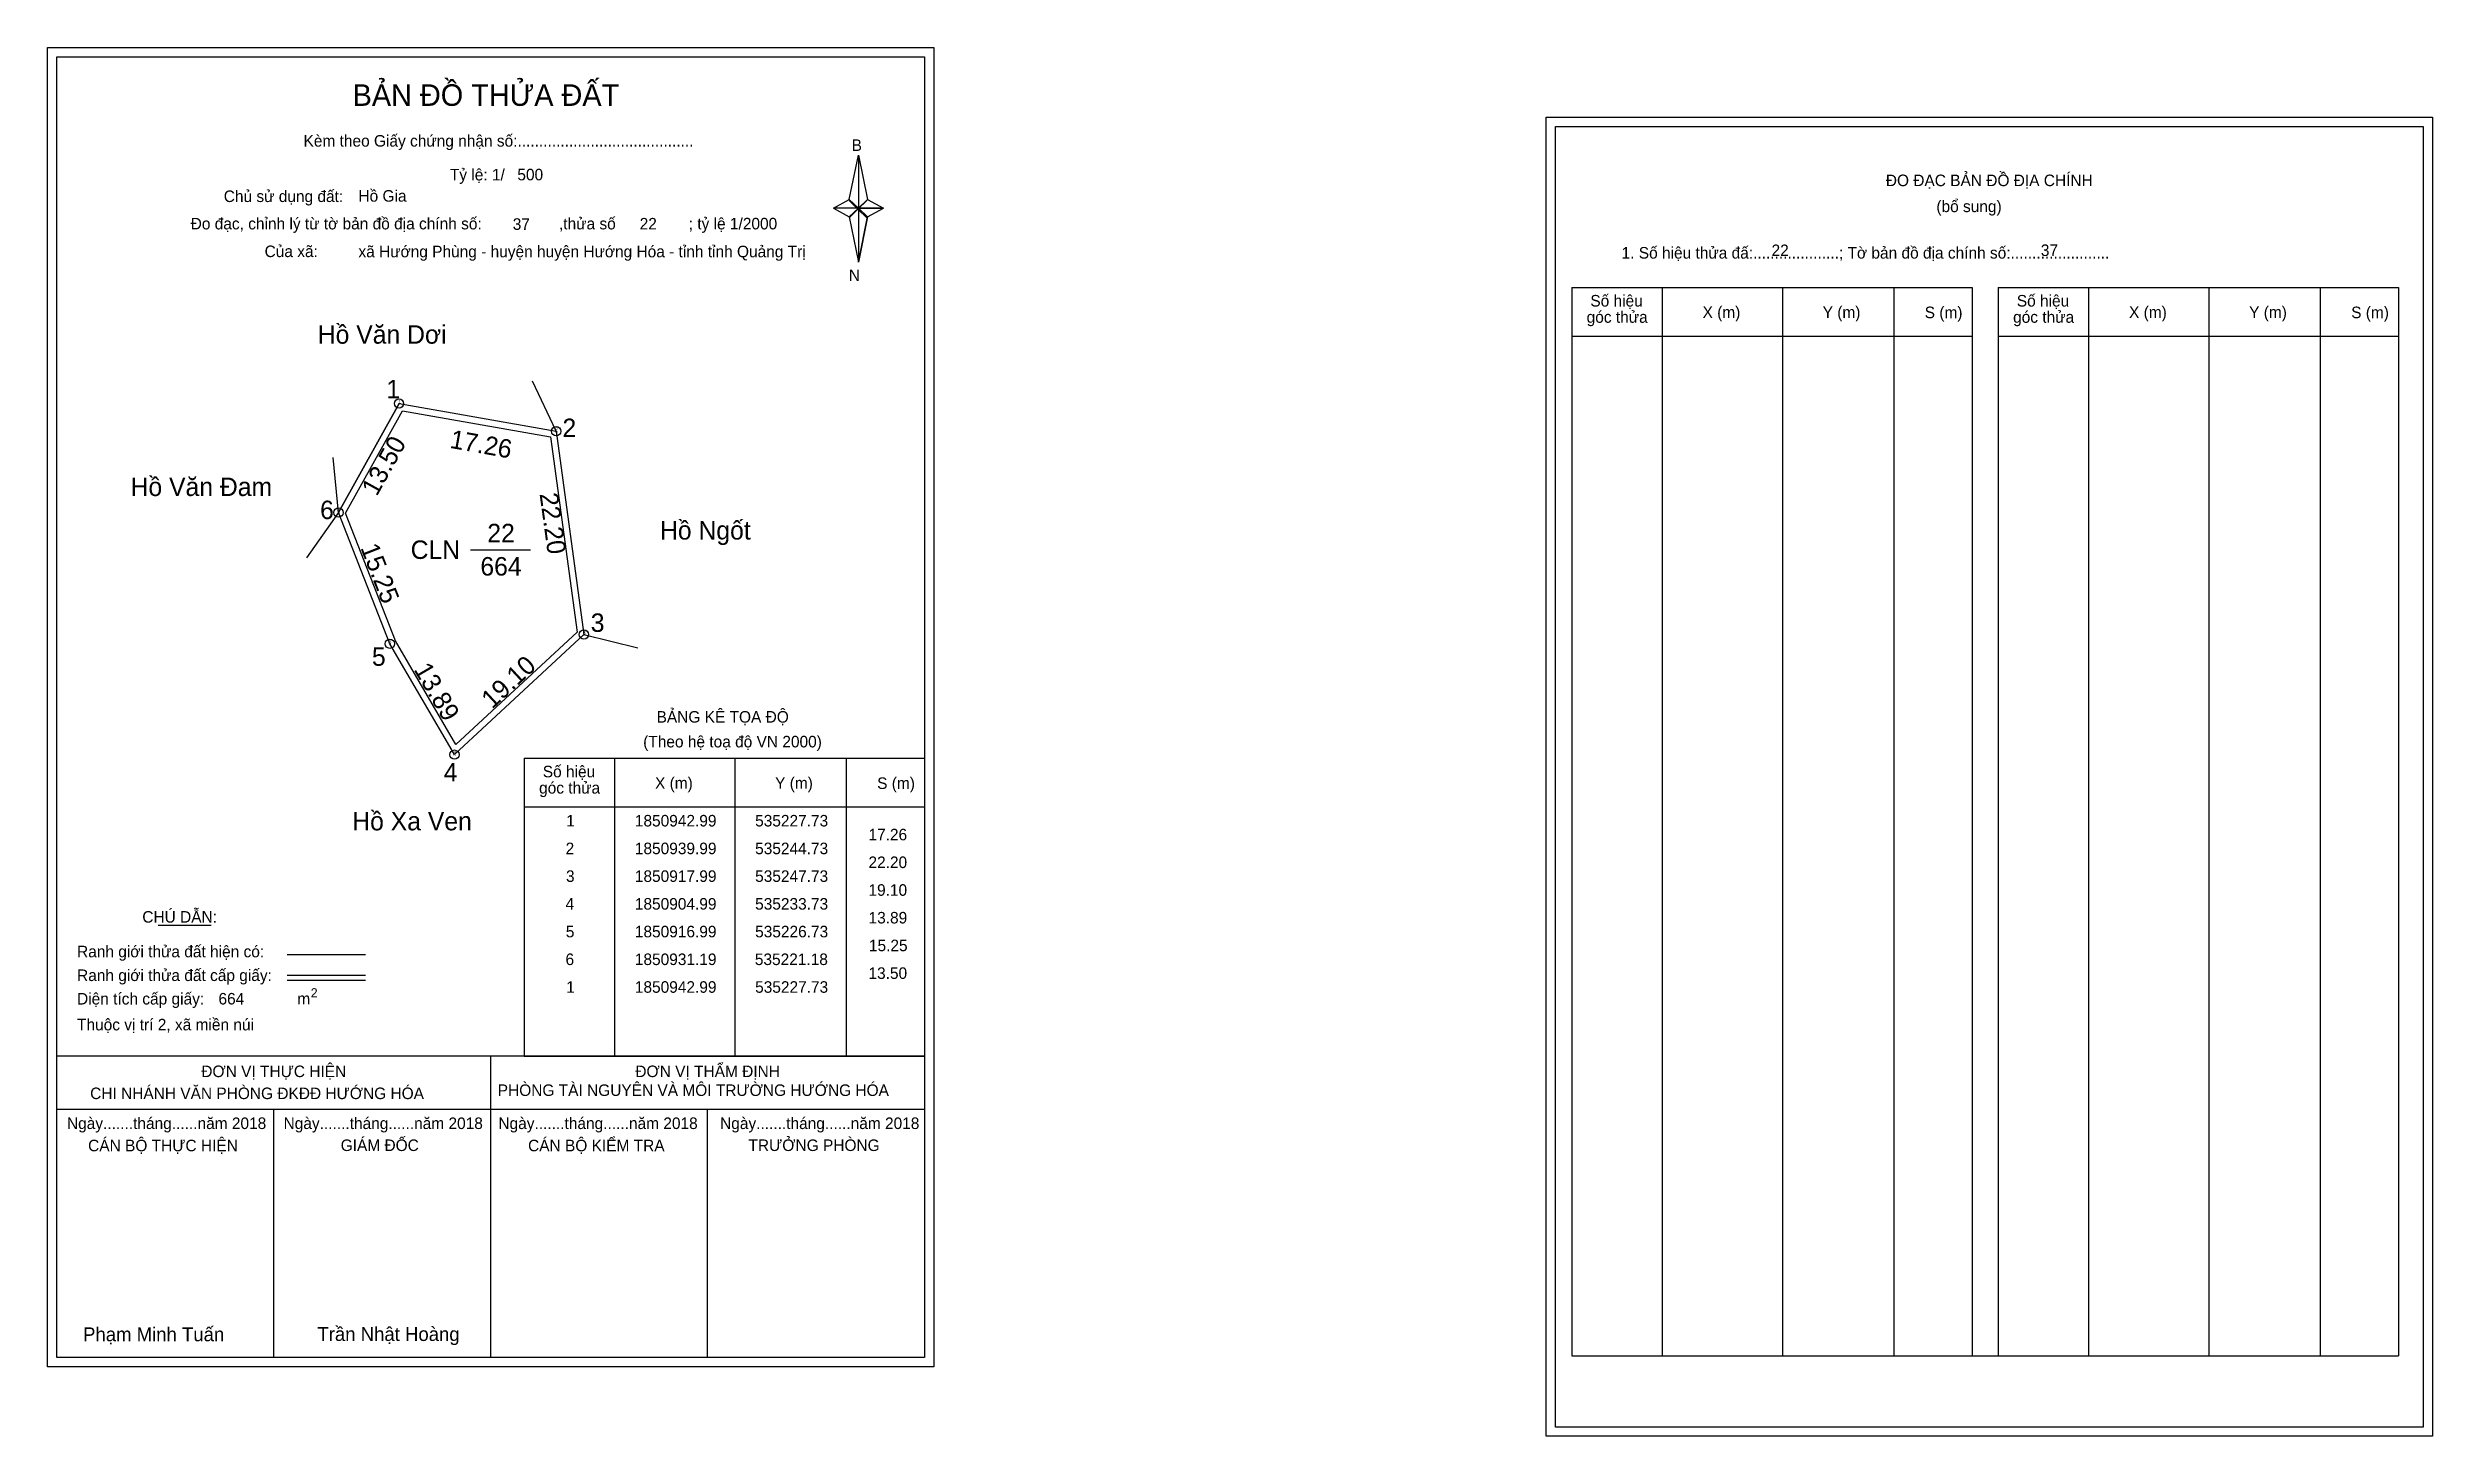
# Model space of a CAD drawing. Extents: x 535190 to 535448, y 1850831 to 1850982.
import ezdxf

# ---------------------------------------------------------------- set-up
doc = ezdxf.new("R2010")
doc.units = 0
for name, color, linetype in [('Level 1', 7, 'Continuous'), ('Level 10', 7, 'Continuous'), ('Level 11', 7, 'Continuous'), ('Level 13', 7, 'Continuous'), ('Level 2', 7, 'Continuous'), ('Level 27', 7, 'Continuous'), ('Level 3', 7, 'Continuous'), ('Level 36', 7, 'Continuous'), ('Level 49', 7, 'Continuous'), ('Level 53', 7, 'Continuous'), ('Level 55', 7, 'Continuous'), ('Level 6', 7, 'Continuous'), ('Level 63', 7, 'Continuous'), ('Level 9', 7, 'Continuous')]:
    doc.layers.add(name, color=color, linetype=linetype)

msp = doc.modelspace()

# ---------------------------------------------------------------- linework, layer by layer
at = {"layer": 'Level 1'}
for p, q in [((535190.73, 1850980.51), (535190.73, 1850980.51)), ((535352.82, 1850972.98), (535352.82, 1850972.98)), ((535276.44, 1850965.07), (535277.42, 1850969.89)), ((535277.42, 1850969.89), (535277.42, 1850964.13)), ((535277.42, 1850969.89), (535278.4, 1850965.07)), ((535274.71, 1850964.13), (535276.44, 1850965.07)), ((535276.44, 1850965.07), (535277.42, 1850964.13)), ((535277.35, 1850964.02), (535276.44, 1850964.96)), ((535277.42, 1850964.13), (535276.44, 1850963.21)), ((535277.35, 1850964.02), (535276.44, 1850963.1)), ((535276.44, 1850963.1), (535277.35, 1850964.02)), ((535276.44, 1850963.21), (535277.42, 1850958.28)), ((535278.33, 1850964.96), (535277.35, 1850964.02)), ((535277.35, 1850964.02), (535278.33, 1850964.96)), ((535278.33, 1850963.1), (535277.35, 1850964.02)), ((535278.4, 1850965.07), (535277.42, 1850964.13)), ((535277.42, 1850964.13), (535277.42, 1850958.28)), ((535277.42, 1850964.13), (535280.13, 1850964.13)), ((535277.42, 1850964.13), (535278.4, 1850963.21)), ((535278.4, 1850963.21), (535277.42, 1850958.28)), ((535278.4, 1850963.21), (535280.13, 1850964.13)), ((535354.59, 1850955.56), (535397.89, 1850955.56)), ((535364.39, 1850839.92), (535364.39, 1850955.56)), ((535377.42, 1850839.92), (535377.42, 1850955.56)), ((535389.41, 1850955.56), (535389.41, 1850839.92)), ((535397.89, 1850955.56), (535397.89, 1850839.92)), ((535400.72, 1850955.56), (535444.02, 1850955.56)), ((535410.51, 1850839.92), (535410.51, 1850955.56)), ((535423.55, 1850839.92), (535423.55, 1850955.56)), ((535435.54, 1850955.56), (535435.54, 1850839.92)), ((535444.02, 1850955.56), (535444.02, 1850839.92)), ((535354.59, 1850950.29), (535397.89, 1850950.29)), ((535400.72, 1850950.29), (535444.02, 1850950.29)), ((535241.27, 1850904.6), (535284.57, 1850904.6)), ((535251.07, 1850872.33), (535251.07, 1850904.6)), ((535264.1, 1850872.33), (535264.1, 1850904.6)), ((535276.09, 1850904.6), (535276.09, 1850872.33)), ((535241.27, 1850899.33), (535284.57, 1850899.33)), ((535201.68, 1850886.54), (535207.39, 1850886.54)), ((535215.62, 1850883.34), (535224.12, 1850883.34)), ((535215.62, 1850881.12), (535224.12, 1850881.12)), ((535215.62, 1850880.57), (535224.12, 1850880.57)), ((535244.14, 1850872.33), (535190.72, 1850872.33)), ((535284.57, 1850872.33), (535232.15, 1850872.33)), ((535237.65, 1850839.72), (535237.65, 1850872.33)), ((535241.27, 1850872.33), (535284.57, 1850872.33)), ((535284.57, 1850866.56), (535190.72, 1850866.56)), ((535214.19, 1850839.72), (535214.19, 1850866.56)), ((535261.11, 1850839.72), (535261.11, 1850866.56)), ((535284.57, 1850839.72), (535284.57, 1850839.72)), ((535354.59, 1850839.92), (535444.02, 1850839.92)), ((535446.67, 1850832.2), (535446.67, 1850832.2))]:
    msp.add_line(p, q, dxfattribs=at)
for points in [[(535276.44, 1850965.07), (535277.42, 1850969.89), (535277.42, 1850964.13)], [(535274.71, 1850964.13), (535276.44, 1850963.21), (535277.42, 1850964.13)], [(535277.42, 1850964.13), (535278.4, 1850965.07), (535280.13, 1850964.13)], [(535277.42, 1850964.13), (535277.42, 1850958.28), (535278.4, 1850963.21)]]:
    msp.add_lwpolyline(points, close=True, dxfattribs=at)
at = {"layer": 'Level 10'}
msp.add_line((535227.73, 1850942.99), (535221.18, 1850931.19), dxfattribs=at)
for points in [[(535244.73, 1850939.99), (535247.73, 1850917.99), (535233.73, 1850904.99), (535226.73, 1850916.99), (535221.18, 1850931.19), (535227.73, 1850942.99)], [(535244.11, 1850939.39), (535246.99, 1850918.26), (535233.89, 1850906.1), (535227.36, 1850917.3), (535221.95, 1850931.14), (535228.1, 1850942.21)]]:
    msp.add_lwpolyline(points, close=True, dxfattribs=at)
at = {"layer": 'Level 11'}
for centre in [(535227.73, 1850942.99), (535244.73, 1850939.99), (535244.73, 1850939.99), (535221.18, 1850931.19), (535226.73, 1850916.99), (535247.73, 1850917.99), (535233.73, 1850904.99)]:
    msp.add_circle(centre, 0.5, dxfattribs=at)
at = {"layer": 'Level 27'}
for p, q in [((535244.73, 1850939.99), (535242.18, 1850945.42)), ((535221.18, 1850931.19), (535220.6, 1850937.16)), ((535221.18, 1850931.19), (535217.71, 1850926.3)), ((535247.73, 1850917.99), (535253.55, 1850916.53))]:
    msp.add_line(p, q, dxfattribs=at)
at = {"layer": 'Level 3'}
for p, q in [((535354.59, 1850955.56), (535354.59, 1850839.92)), ((535400.72, 1850955.56), (535400.72, 1850839.92)), ((535241.27, 1850904.6), (535241.27, 1850872.33))]:
    msp.add_line(p, q, dxfattribs=at)
at = {"layer": 'Level 63'}
for points in [[(535189.72, 1850981.51), (535285.57, 1850981.51), (535285.57, 1850838.72), (535189.72, 1850838.72)], [(535190.72, 1850980.51), (535284.57, 1850980.51), (535284.57, 1850839.72), (535190.72, 1850839.72)], [(535351.83, 1850973.98), (535447.68, 1850973.98), (535447.68, 1850831.2), (535351.83, 1850831.2)], [(535352.83, 1850972.98), (535446.68, 1850972.98), (535446.68, 1850832.2), (535352.83, 1850832.2)]]:
    msp.add_lwpolyline(points, close=True, dxfattribs=at)
at = {"layer": 'Level 9'}
msp.add_line((535235.45, 1850927.17), (535241.95, 1850927.17), dxfattribs=at)

# ---------------------------------------------------------------- texts
at = {"layer": 'Level 1'}
for s, height, p in [('BẢN ĐỒ THỬA ĐẤT', 2.3328, (535222.71, 1850975.21)), ('Kèm theo Giấy chứng nhận số:.........................................', 1.25, (535217.4, 1850970.8)), ('B', 1.25, (535276.69, 1850970.33)), ('ĐO ĐẠC BẢN ĐỒ ĐỊA CHÍNH', 1.25, (535388.56, 1850966.52)), ('Chủ sử dụng đất:', 1.25, (535208.77, 1850964.8)), ('Đo đạc, chỉnh lý từ tờ bản đồ địa chính số:                  ,thửa số                 ; tỷ lệ 1/2000', 1.25, (535205.19, 1850961.84)), ('(bổ sung)', 1.25, (535394.03, 1850963.71)), ('Của xã:', 1.25, (535213.19, 1850958.84)), ('1. Số hiệu thửa đấ:....................; Tờ bản đồ địa chính số:.......................', 1.25, (535359.98, 1850958.68)), ('N', 1.25, (535276.39, 1850956.24)), ('góc thửa', 1.25, (535356.2, 1850951.73)), ('Số hiệu', 1.25, (535356.6, 1850953.49)), ('X (m)', 1.25, (535368.74, 1850952.25)), ('Y (m)', 1.25, (535381.73, 1850952.25)), ('S (m)', 1.25, (535392.77, 1850952.23)), ('góc thửa', 1.25, (535402.33, 1850951.73)), ('Số hiệu', 1.25, (535402.73, 1850953.49)), ('X (m)', 1.25, (535414.87, 1850952.25)), ('Y (m)', 1.25, (535427.86, 1850952.25)), ('S (m)', 1.25, (535438.9, 1850952.23)), ('BẢNG KÊ TỌA ĐỘ', 1.25, (535255.59, 1850908.45)), ('(Theo hệ toạ độ VN 2000)', 1.25, (535254.14, 1850905.77)), ('Số hiệu', 1.25, (535243.28, 1850902.53)), ('góc thửa', 1.25, (535242.88, 1850900.77)), ('X (m)', 1.25, (535255.42, 1850901.29)), ('Y (m)', 1.25, (535268.41, 1850901.29)), ('S (m)', 1.25, (535279.45, 1850901.27)), ('CHÚ DẪN:', 1.25, (535199.96, 1850886.8)), ('Ranh giới thửa đất hiện có:', 1.25, (535192.9, 1850883.05)), ('Ranh giới thửa đất cấp giấy:', 1.25, (535192.9, 1850880.48)), ('Diện tích cấp giấy:', 1.25, (535192.9, 1850877.94)), ('m', 1.25, (535216.73, 1850877.95)), ('2', 1, (535218.18, 1850878.7)), ('Thuộc vị trí 2, xã miền núi', 1.25, (535192.9, 1850875.14)), ('ĐƠN VỊ THỰC HIỆN', 1.25, (535206.34, 1850870.08)), ('ĐƠN VỊ THẨM ĐỊNH', 1.25, (535253.29, 1850870.08)), ('CHI NHÁNH VĂN PHÒNG ĐKĐĐ HƯỚNG HÓA', 1.25, (535194.32, 1850867.7)), ('PHÒNG TÀI NGUYÊN VÀ MÔI TRƯỜNG HƯỚNG HÓA', 1.25, (535238.41, 1850868.04)), ('Ngày.......tháng......năm 2018', 1.25, (535191.81, 1850864.46)), ('Ngày.......tháng......năm 2018', 1.25, (535215.24, 1850864.46)), ('Ngày.......tháng......năm 2018', 1.25, (535238.48, 1850864.46)), ('Ngày.......tháng......năm 2018', 1.25, (535262.46, 1850864.46)), ('CÁN BỘ THỰC HIỆN', 1.25, (535194.1, 1850862.05)), ('GIÁM ĐỐC', 1.25, (535221.42, 1850862.08)), ('CÁN BỘ KIỂM TRA', 1.25, (535241.69, 1850862.05)), ('TRƯỞNG PHÒNG', 1.25, (535265.53, 1850862.08)), ('Phạm Minh Tuấn', 1.5, (535193.55, 1850841.49)), ('Trần Nhật Hoàng', 1.5, (535218.9, 1850841.52))]:
    msp.add_text(s, height=height, dxfattribs=at).set_placement(p)
at = {"layer": 'Level 11'}
msp.add_text('Tỷ lệ: 1/', height=1.25, dxfattribs=at).set_placement((535233.23, 1850967.14))
at = {"layer": 'Level 13'}
for s, p in [('22', (535237.28, 1850927.97)), ('CLN', (535228.99, 1850926.17)), ('664', (535236.53, 1850924.37))]:
    msp.add_text(s, height=2, dxfattribs=at).set_placement(p)
at = {"layer": 'Level 2'}
msp.add_text('Hồ Văn Đam', height=2, dxfattribs=at).set_placement((535198.69, 1850932.98))
at = {"layer": 'Level 36'}
for s, p in [('Hồ Văn Dơi', (535218.94, 1850949.47)), ('Hồ Ngốt', (535255.96, 1850928.27)), ('Hồ Xa Ven', (535222.67, 1850896.79))]:
    msp.add_text(s, height=2, dxfattribs=at).set_placement(p)
at = {"layer": 'Level 49'}
for s, rotation, p in [('17.26', 349.992, (535233.15, 1850938.2)), ('13.50', 60.966, (535225.32, 1850932.87)), ('22.20', 277.7652, (535242.93, 1850933.21)), ('15.25', 291.3478, (535223.53, 1850927.39)), ('13.89', 300.2564, (535229.28, 1850914.21)), ('19.10', 42.8789, (535237.79, 1850909.85))]:
    msp.add_text(s, height=2, rotation=rotation, dxfattribs=at).set_placement(p)
at = {"layer": 'Level 53'}
for s, p in [('1', (535245.82, 1850897.21)), ('1850942.99', (535253.24, 1850897.21)), ('535227.73', (535266.25, 1850897.21)), ('17.26', (535278.51, 1850895.71)), ('2', (535245.75, 1850894.21)), ('1850939.99', (535253.24, 1850894.21)), ('535244.73', (535266.25, 1850894.21)), ('22.20', (535278.51, 1850892.71)), ('3', (535245.79, 1850891.21)), ('1850917.99', (535253.24, 1850891.21)), ('535247.73', (535266.25, 1850891.21)), ('19.10', (535278.51, 1850889.71)), ('4', (535245.74, 1850888.21)), ('1850904.99', (535253.24, 1850888.21)), ('535233.73', (535266.25, 1850888.21)), ('5', (535245.77, 1850885.21)), ('1850916.99', (535253.24, 1850885.21)), ('535226.73', (535266.25, 1850885.21)), ('13.89', (535278.52, 1850886.71)), ('6', (535245.74, 1850882.21)), ('1850931.19', (535253.24, 1850882.21)), ('535221.18', (535266.22, 1850882.21)), ('15.25', (535278.56, 1850883.71)), ('1', (535245.82, 1850879.21)), ('1850942.99', (535253.24, 1850879.21)), ('535227.73', (535266.25, 1850879.21)), ('13.50', (535278.51, 1850880.71))]:
    msp.add_text(s, height=1.25, dxfattribs=at).set_placement(p)
at = {"layer": 'Level 55'}
for s, height, p in [('264', 0.11, (535227.61, 1850942.88)), ('1', 0.4, (535227.62, 1850942.99)), ('2', 0.4, (535244.59, 1850939.99)), ('264', 0.11, (535244.61, 1850939.88)), ('10', 0.11, (535244.65, 1850939.88)), ('10', 0.11, (535244.65, 1850939.88)), ('6', 0.4, (535221.04, 1850931.19)), ('266', 0.11, (535221.06, 1850931.08)), ('264', 0.11, (535221.06, 1850931.08)), ('266', 0.11, (535221.06, 1850931.08)), ('5', 0.4, (535226.6, 1850916.99)), ('266', 0.11, (535226.61, 1850916.88)), ('266', 0.11, (535226.61, 1850916.88)), ('266', 0.11, (535247.61, 1850917.88)), ('266', 0.11, (535247.61, 1850917.88)), ('3', 0.4, (535247.61, 1850917.99)), ('10', 0.11, (535247.65, 1850917.88)), ('10', 0.11, (535247.65, 1850917.88)), ('4', 0.4, (535233.59, 1850904.99)), ('266', 0.11, (535233.61, 1850904.88)), ('266', 0.11, (535233.61, 1850904.88))]:
    msp.add_text(s, height=height, dxfattribs=at).set_placement(p)
at = {"layer": 'Level 6'}
for s, p in [('500', (535240.53, 1850967.15)), ('Hồ Gia', (535223.34, 1850964.84)), ('37', (535240.03, 1850961.79)), ('22', (535253.76, 1850961.83)), ('xã Hướng Phùng - huyện huyện Hướng Hóa - tỉnh tỉnh Quảng Trị', (535223.34, 1850958.82)), ('22', (535376.2, 1850958.95)), ('37', (535405.33, 1850958.96)), ('664', (535208.2, 1850877.94))]:
    msp.add_text(s, height=1.25, dxfattribs=at).set_placement(p)
at = {"layer": 'Level 9'}
for s, p in [('1', (535226.36, 1850943.55)), ('2', (535245.41, 1850939.36)), ('6', (535219.19, 1850930.48)), ('3', (535248.47, 1850918.27)), ('5', (535224.8, 1850914.6)), ('4', (535232.57, 1850902.09))]:
    msp.add_text(s, height=2, dxfattribs=at).set_placement(p)

doc.saveas('drawing.dxf')
